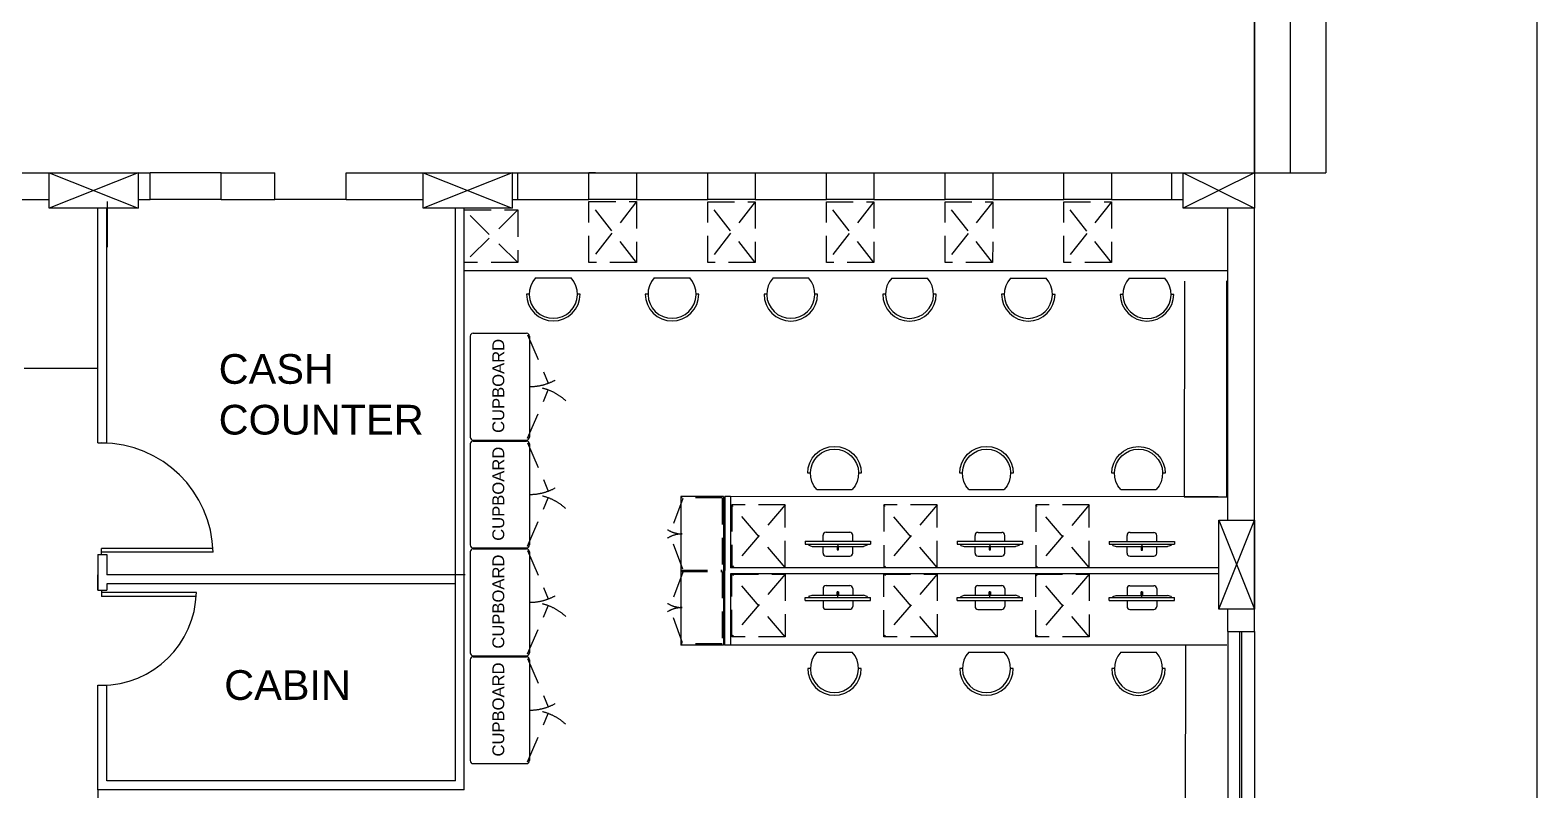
# Model space of a CAD drawing. Extents: x 681461 to 804584, y -183990 to -115925.
# Drawn here: x 690539 to 703228, y -131582 to -125186 of the extents above; entities that cross this region are included whole.
import ezdxf

# ---------------------------------------------------------------- set-up
doc = ezdxf.new("R2010")
doc.units = 0
doc.header["$LTSCALE"] = 900
doc.linetypes.add('HIDDEN', pattern=[0.375, 0.25, -0.125])
for name, color, linetype in [('1', 7, 'CONTINUOUS'), ('2', 7, 'CONTINUOUS'), ('COLUMN', 43, 'CONTINUOUS'), ('DOOR', 163, 'CONTINUOUS'), ('ELE', 50, 'CONTINUOUS'), ('TEXT', 2, 'CONTINUOUS'), ('WALL', 1, 'CONTINUOUS')]:
    doc.layers.add(name, color=color, linetype=linetype)
doc.styles.add('ARIAL', font='arial.ttf')
doc.styles.add('ROMANS', font='arial.ttf')

msp = doc.modelspace()

# ---------------------------------------------------------------- linework, layer by layer
at = {"layer": '1', "color": 252}
for p, q in [((691189.489, -126629.774), (691189.489, -127011.774)), ((691139.583, -129601.774), (691139.583, -129550.158)), ((692078.165, -129550.158), (691139.583, -129550.158)), ((691110.114, -129601.774), (691110.114, -129901.774)), ((692079.38, -129582.236), (691139.583, -129582.236)), ((691185.114, -129601.774), (691185.114, -129771.774)), ((691139.583, -129901.774), (691139.583, -129953.39)), ((691939.345, -129921.312), (691139.583, -129921.312)), ((691185.114, -129846.774), (691185.114, -129901.774)), ((691937.917, -129953.39), (691139.583, -129953.39))]:
    msp.add_line(p, q, dxfattribs=at)
at = {"layer": '1', "color": 4, "linetype": 'HIDDEN'}
for p, q in [((695645.639, -126630.084), (695245.541, -127141.778)), ((695645.443, -127141.945), (695245.73, -126629.916)), ((696645.541, -126630.466), (696245.443, -127142.161)), ((696645.345, -127142.328), (696245.632, -126630.299)), ((697645.443, -126630.849), (697245.345, -127142.543)), ((697645.247, -127142.711), (697245.534, -126630.682)), ((698645.345, -126631.232), (698245.247, -127142.926)), ((698645.149, -127143.093), (698245.436, -126631.065)), ((699645.247, -126631.615), (699245.149, -127143.309)), ((699645.051, -127143.476), (699245.338, -126631.447)), ((694645.737, -126700.084), (694195.541, -127141.778)), ((694645.541, -127141.945), (694195.705, -126699.916)), ((694729, -127752), (694902.784, -128158.431)), ((694729, -128622), (694902.784, -128215.569)), ((694729, -128660), (694902.784, -129066.431)), ((694729, -129530), (694902.784, -129123.569)), ((696898.372, -129182.73), (696448.175, -129712.563)), ((696898.176, -129709.581), (696448.372, -129182.563)), ((698178.372, -129183.206), (697728.175, -129713.039)), ((698178.176, -129710.057), (697728.372, -129183.039)), ((699458.372, -129183.682), (699008.175, -129713.515)), ((699458.176, -129710.533), (699008.372, -129183.515)), ((694729, -129568), (694902.784, -129974.431)), ((696898.155, -129765.879), (696447.959, -130292.563)), ((696897.959, -130292.73), (696448.156, -129762.563)), ((698178.155, -129766.355), (697727.959, -130293.039)), ((698177.959, -130293.206), (697728.156, -129763.039)), ((699458.155, -129766.831), (699007.959, -130293.515)), ((699457.959, -130293.682), (699008.156, -129763.515)), ((694729, -130438), (694902.784, -130031.569)), ((694729, -130476), (694902.784, -130882.431)), ((694729, -131346), (694902.784, -130939.569))]:
    msp.add_line(p, q, dxfattribs=at)
at = {"layer": '1', "linetype": 'CONTINUOUS'}
for p, q in [((694795.806, -127272.15), (695095.277, -127272.261)), ((695795.708, -127272.15), (696095.179, -127272.261)), ((696795.61, -127272.533), (697095.081, -127272.644)), ((697795.512, -127272.916), (698094.983, -127273.027)), ((698795.414, -127273.298), (699094.885, -127273.41)), ((699795.316, -127273.681), (700094.787, -127273.792)), ((694742.642, -127408.875), (694720.142, -127408.855)), ((694742.642, -127408.875), (694720.142, -127408.855)), ((695170.839, -127409.248), (695148.339, -127409.228)), ((695170.839, -127409.248), (695148.339, -127409.228)), ((695742.544, -127408.875), (695720.044, -127408.855)), ((695742.544, -127408.875), (695720.044, -127408.855)), ((696170.741, -127409.248), (696148.241, -127409.228)), ((696170.741, -127409.248), (696148.241, -127409.228)), ((696742.446, -127409.258), (696719.946, -127409.238)), ((696742.446, -127409.258), (696719.946, -127409.238)), ((697170.643, -127409.631), (697148.143, -127409.611)), ((697170.643, -127409.631), (697148.143, -127409.611)), ((697742.348, -127409.64), (697719.848, -127409.621)), ((697742.348, -127409.64), (697719.848, -127409.621)), ((698170.545, -127410.014), (698148.045, -127409.994)), ((698170.545, -127410.014), (698148.045, -127409.994)), ((698742.25, -127410.023), (698719.75, -127410.004)), ((698742.25, -127410.023), (698719.75, -127410.004)), ((699170.447, -127410.396), (699147.947, -127410.377)), ((699170.447, -127410.396), (699147.947, -127410.377)), ((699742.152, -127410.406), (699719.652, -127410.386)), ((699742.152, -127410.406), (699719.652, -127410.386)), ((700170.349, -127410.779), (700147.849, -127410.76)), ((700170.349, -127410.779), (700147.849, -127410.76)), ((697110.623, -128915.916), (697088.123, -128915.919)), ((697110.623, -128915.916), (697088.123, -128915.919)), ((697538.82, -128915.861), (697516.32, -128915.864)), ((697538.82, -128915.861), (697516.32, -128915.864)), ((698390.623, -128916.392), (698368.123, -128916.395)), ((698390.623, -128916.392), (698368.123, -128916.395)), ((698818.82, -128916.337), (698796.32, -128916.34)), ((698818.82, -128916.337), (698796.32, -128916.34)), ((699670.623, -128916.868), (699648.123, -128916.871)), ((699670.623, -128916.868), (699648.123, -128916.871)), ((700098.82, -128916.813), (700076.32, -128916.816)), ((700098.82, -128916.813), (700076.32, -128916.816)), ((697163.685, -129052.68), (697463.156, -129052.791)), ((698443.685, -129053.156), (698743.156, -129053.267)), ((699723.685, -129053.632), (700023.156, -129053.744)), ((697163.175, -130422.978), (697462.646, -130423.089)), ((698443.175, -130423.454), (698742.646, -130423.565)), ((699723.175, -130423.93), (700022.646, -130424.041)), ((697110.012, -130559.703), (697087.512, -130559.683)), ((697110.012, -130559.703), (697087.512, -130559.683)), ((697538.208, -130560.076), (697515.708, -130560.056)), ((697538.208, -130560.076), (697515.708, -130560.056)), ((698390.011, -130560.179), (698367.512, -130560.159)), ((698390.011, -130560.179), (698367.512, -130560.159)), ((698818.208, -130560.552), (698795.708, -130560.532)), ((698818.208, -130560.552), (698795.708, -130560.532)), ((699670.011, -130560.655), (699647.511, -130560.635)), ((699670.011, -130560.655), (699647.511, -130560.635)), ((700098.208, -130561.028), (700075.708, -130561.009)), ((700098.208, -130561.028), (700075.708, -130561.009))]:
    msp.add_line(p, q, dxfattribs=at)
at = {"layer": '1', "color": 4}
for p, q in [((694245, -127762), (694245, -128612)), ((694270, -127737), (694720, -127737)), ((694745, -127762), (694745, -128612)), ((694270, -128637), (694720, -128637)), ((694270, -128645), (694720, -128645)), ((694245, -128670), (694245, -129520)), ((694745, -128670), (694745, -129520)), ((694270, -129545), (694720, -129545)), ((694245, -129578), (694245, -130428)), ((694270, -129553), (694720, -129553)), ((694745, -129578), (694745, -130428)), ((694245, -130486), (694245, -131336)), ((694270, -130453), (694720, -130453)), ((694270, -130461), (694720, -130461)), ((694745, -130486), (694745, -131336)), ((694270, -131361), (694720, -131361))]:
    msp.add_line(p, q, dxfattribs=at)
at = {"layer": '1', "color": 4, "linetype": 'HIDDEN'}
for points in [[(695645.443, -127141.945), (695245.541, -127141.778), (695245.737, -126629.916), (695645.639, -126630.084)], [(696645.345, -127142.328), (696245.443, -127142.161), (696245.639, -126630.299), (696645.541, -126630.466)], [(697645.247, -127142.711), (697245.345, -127142.543), (697245.541, -126630.682), (697645.443, -126630.849)], [(698645.149, -127143.093), (698245.247, -127142.926), (698245.443, -126631.065), (698645.345, -126631.232)], [(699645.051, -127143.476), (699245.149, -127143.309), (699245.345, -126631.447), (699645.247, -126631.615)], [(694645.541, -127141.945), (694195.541, -127141.778), (694195.737, -126699.916), (694645.737, -126700.084)], [(696898.372, -129182.73), (696448.372, -129182.563), (696448.176, -129709.414), (696898.176, -129709.581)], [(698178.372, -129183.206), (697728.372, -129183.039), (697728.176, -129709.89), (698178.176, -129710.057)], [(699458.372, -129183.682), (699008.372, -129183.515), (699008.176, -129710.366), (699458.176, -129710.533)], [(696897.959, -130292.73), (696447.959, -130292.563), (696448.155, -129765.712), (696898.155, -129765.879)], [(698177.959, -130293.206), (697727.959, -130293.039), (697728.155, -129766.188), (698178.155, -129766.355)], [(699457.959, -130293.682), (699007.959, -130293.515), (699008.155, -129766.664), (699458.155, -129766.831)]]:
    msp.add_lwpolyline(points, close=True, dxfattribs=at)
at = {"layer": '1', "linetype": 'CONTINUOUS'}
for points in [[(694795.806, -127272.15), (694772.369, -127303.333), (694755.334, -127338.426), (694745.331, -127376.131), (694742.731, -127415.054), (694747.629, -127453.754), (694759.844, -127490.801), (694778.925, -127524.825), (694804.166, -127554.567), (694834.633, -127578.928), (694869.2, -127597.007), (694906.588, -127608.135), (694945.415, -127611.9), (694984.245, -127608.164), (695021.641, -127597.064), (695056.222, -127579.011), (695086.707, -127554.672), (695111.97, -127524.949), (695131.076, -127490.939), (695143.319, -127453.901), (695148.246, -127415.204), (695145.674, -127376.28), (695135.7, -127338.568), (695118.691, -127303.462), (695095.277, -127272.261)], [(695795.708, -127272.15), (695772.271, -127303.333), (695755.236, -127338.426), (695745.233, -127376.131), (695742.633, -127415.054), (695747.531, -127453.754), (695759.746, -127490.801), (695778.827, -127524.825), (695804.068, -127554.567), (695834.535, -127578.928), (695869.102, -127597.007), (695906.49, -127608.135), (695945.317, -127611.9), (695984.147, -127608.164), (696021.543, -127597.064), (696056.124, -127579.011), (696086.609, -127554.672), (696111.872, -127524.949), (696130.978, -127490.939), (696143.221, -127453.901), (696148.148, -127415.204), (696145.576, -127376.28), (696135.602, -127338.568), (696118.593, -127303.462), (696095.179, -127272.261)], [(696795.61, -127272.533), (696772.173, -127303.716), (696755.138, -127338.809), (696745.135, -127376.514), (696742.535, -127415.436), (696747.433, -127454.137), (696759.648, -127491.184), (696778.729, -127525.208), (696803.97, -127554.95), (696834.437, -127579.311), (696869.004, -127597.39), (696906.392, -127608.518), (696945.219, -127612.283), (696984.049, -127608.546), (697021.445, -127597.447), (697056.026, -127579.394), (697086.511, -127555.055), (697111.774, -127525.332), (697130.88, -127491.322), (697143.123, -127454.284), (697148.05, -127415.587), (697145.478, -127376.663), (697135.504, -127338.951), (697118.495, -127303.845), (697095.081, -127272.644)], [(697795.512, -127272.916), (697772.075, -127304.099), (697755.04, -127339.192), (697745.037, -127376.897), (697742.437, -127415.819), (697747.335, -127454.519), (697759.55, -127491.567), (697778.631, -127525.591), (697803.872, -127555.333), (697834.339, -127579.694), (697868.906, -127597.773), (697906.294, -127608.9), (697945.121, -127612.666), (697983.951, -127608.929), (698021.347, -127597.829), (698055.928, -127579.776), (698086.413, -127555.438), (698111.676, -127525.714), (698130.782, -127491.705), (698143.025, -127454.667), (698147.952, -127415.97), (698145.38, -127377.046), (698135.406, -127339.333), (698118.397, -127304.228), (698094.983, -127273.027)], [(698795.414, -127273.298), (698771.977, -127304.482), (698754.942, -127339.575), (698744.939, -127377.28), (698742.339, -127416.202), (698747.237, -127454.902), (698759.452, -127491.949), (698778.533, -127525.973), (698803.774, -127555.716), (698834.241, -127580.077), (698868.808, -127598.155), (698906.196, -127609.283), (698945.023, -127613.048), (698983.853, -127609.312), (699021.249, -127598.212), (699055.83, -127580.159), (699086.315, -127555.821), (699111.578, -127526.097), (699130.684, -127492.087), (699142.927, -127455.049), (699147.854, -127416.353), (699145.282, -127377.428), (699135.308, -127339.716), (699118.299, -127304.61), (699094.885, -127273.41)], [(699795.316, -127273.681), (699771.879, -127304.864), (699754.844, -127339.957), (699744.841, -127377.662), (699742.241, -127416.585), (699747.139, -127455.285), (699759.354, -127492.332), (699778.435, -127526.356), (699803.676, -127556.098), (699834.143, -127580.459), (699868.71, -127598.538), (699906.098, -127609.666), (699944.925, -127613.431), (699983.755, -127609.695), (700021.151, -127598.595), (700055.731, -127580.542), (700086.217, -127556.204), (700111.48, -127526.48), (700130.586, -127492.47), (700142.829, -127455.432), (700147.755, -127416.735), (700145.184, -127377.811), (700135.209, -127340.099), (700118.201, -127304.993), (700094.787, -127273.792)], [(694720.142, -127408.855), (694724.434, -127452.822), (694737.221, -127495.107), (694758.011, -127534.085), (694786.006, -127568.258), (694820.13, -127596.313), (694859.072, -127617.171), (694901.335, -127630.032), (694945.294, -127634.4), (694989.261, -127630.108), (695031.546, -127617.322), (695070.524, -127596.531), (695104.697, -127568.536), (695132.752, -127534.412), (695153.61, -127495.47), (695166.471, -127453.208), (695170.839, -127409.248)], [(694720.142, -127408.855), (694724.434, -127452.822), (694737.221, -127495.107), (694758.011, -127534.085), (694786.006, -127568.258), (694820.13, -127596.313), (694859.072, -127617.171), (694901.335, -127630.032), (694945.294, -127634.4), (694989.261, -127630.108), (695031.546, -127617.322), (695070.524, -127596.531), (695104.697, -127568.536), (695132.752, -127534.412), (695153.61, -127495.47), (695166.471, -127453.208), (695170.839, -127409.248)], [(695720.044, -127408.855), (695724.336, -127452.822), (695737.123, -127495.107), (695757.913, -127534.085), (695785.908, -127568.258), (695820.033, -127596.313), (695858.974, -127617.171), (695901.237, -127630.032), (695945.196, -127634.4), (695989.163, -127630.108), (696031.448, -127617.322), (696070.426, -127596.531), (696104.599, -127568.536), (696132.654, -127534.412), (696153.512, -127495.47), (696166.373, -127453.208), (696170.741, -127409.248)], [(695720.044, -127408.855), (695724.336, -127452.822), (695737.123, -127495.107), (695757.913, -127534.085), (695785.908, -127568.258), (695820.033, -127596.313), (695858.974, -127617.171), (695901.237, -127630.032), (695945.196, -127634.4), (695989.163, -127630.108), (696031.448, -127617.322), (696070.426, -127596.531), (696104.599, -127568.536), (696132.654, -127534.412), (696153.512, -127495.47), (696166.373, -127453.208), (696170.741, -127409.248)], [(696719.946, -127409.238), (696724.238, -127453.205), (696737.025, -127495.49), (696757.815, -127534.468), (696785.81, -127568.641), (696819.934, -127596.696), (696858.876, -127617.554), (696901.139, -127630.414), (696945.098, -127634.783), (696989.065, -127630.491), (697031.35, -127617.704), (697070.328, -127596.914), (697104.501, -127568.919), (697132.556, -127534.795), (697153.414, -127495.853), (697166.275, -127453.59), (697170.643, -127409.631)], [(696719.946, -127409.238), (696724.238, -127453.205), (696737.025, -127495.49), (696757.815, -127534.468), (696785.81, -127568.641), (696819.934, -127596.696), (696858.876, -127617.554), (696901.139, -127630.414), (696945.098, -127634.783), (696989.065, -127630.491), (697031.35, -127617.704), (697070.328, -127596.914), (697104.501, -127568.919), (697132.556, -127534.795), (697153.414, -127495.853), (697166.275, -127453.59), (697170.643, -127409.631)], [(697719.848, -127409.621), (697724.14, -127453.588), (697736.927, -127495.873), (697757.717, -127534.851), (697785.712, -127569.024), (697819.836, -127597.078), (697858.778, -127617.937), (697901.041, -127630.797), (697945, -127635.166), (697988.967, -127630.874), (698031.252, -127618.087), (698070.23, -127597.297), (698104.403, -127569.301), (698132.458, -127535.177), (698153.316, -127496.236), (698166.176, -127453.973), (698170.545, -127410.014)], [(697719.848, -127409.621), (697724.14, -127453.588), (697736.927, -127495.873), (697757.717, -127534.851), (697785.712, -127569.024), (697819.836, -127597.078), (697858.778, -127617.937), (697901.041, -127630.797), (697945, -127635.166), (697988.967, -127630.874), (698031.252, -127618.087), (698070.23, -127597.297), (698104.403, -127569.301), (698132.458, -127535.177), (698153.316, -127496.236), (698166.176, -127453.973), (698170.545, -127410.014)], [(698719.75, -127410.004), (698724.042, -127453.971), (698736.829, -127496.256), (698757.619, -127535.233), (698785.614, -127569.406), (698819.738, -127597.461), (698858.68, -127618.319), (698900.943, -127631.18), (698944.902, -127635.548), (698988.869, -127631.257), (699031.154, -127618.47), (699070.132, -127597.679), (699104.305, -127569.684), (699132.36, -127535.56), (699153.218, -127496.618), (699166.078, -127454.356), (699170.447, -127410.396)], [(698719.75, -127410.004), (698724.042, -127453.971), (698736.829, -127496.256), (698757.619, -127535.233), (698785.614, -127569.406), (698819.738, -127597.461), (698858.68, -127618.319), (698900.943, -127631.18), (698944.902, -127635.548), (698988.869, -127631.257), (699031.154, -127618.47), (699070.132, -127597.679), (699104.305, -127569.684), (699132.36, -127535.56), (699153.218, -127496.618), (699166.078, -127454.356), (699170.447, -127410.396)], [(699719.652, -127410.386), (699723.944, -127454.353), (699736.73, -127496.638), (699757.521, -127535.616), (699785.516, -127569.789), (699819.64, -127597.844), (699858.582, -127618.702), (699900.844, -127631.563), (699944.804, -127635.931), (699988.771, -127631.639), (700031.056, -127618.853), (700070.034, -127598.062), (700104.207, -127570.067), (700132.261, -127535.943), (700153.12, -127497.001), (700165.98, -127454.739), (700170.349, -127410.779)], [(699719.652, -127410.386), (699723.944, -127454.353), (699736.73, -127496.638), (699757.521, -127535.616), (699785.516, -127569.789), (699819.64, -127597.844), (699858.582, -127618.702), (699900.844, -127631.563), (699944.804, -127635.931), (699988.771, -127631.639), (700031.056, -127618.853), (700070.034, -127598.062), (700104.207, -127570.067), (700132.261, -127535.943), (700153.12, -127497.001), (700165.98, -127454.739), (700170.349, -127410.779)], [(697088.123, -128915.919), (697092.447, -128871.955), (697105.266, -128829.679), (697126.085, -128790.717), (697154.106, -128756.565), (697188.251, -128728.535), (697227.208, -128707.706), (697269.48, -128694.877), (697313.443, -128690.541), (697357.406, -128694.866), (697399.682, -128707.684), (697438.644, -128728.503), (697472.796, -128756.524), (697500.826, -128790.669), (697521.655, -128829.626), (697534.484, -128871.898), (697538.82, -128915.861)], [(697088.123, -128915.919), (697092.447, -128871.955), (697105.266, -128829.679), (697126.085, -128790.717), (697154.106, -128756.565), (697188.251, -128728.535), (697227.208, -128707.706), (697269.48, -128694.877), (697313.443, -128690.541), (697357.406, -128694.866), (697399.682, -128707.684), (697438.644, -128728.503), (697472.796, -128756.524), (697500.826, -128790.669), (697521.655, -128829.626), (697534.484, -128871.898), (697538.82, -128915.861)], [(697163.685, -129052.68), (697140.271, -129021.479), (697123.262, -128986.374), (697113.288, -128948.661), (697110.716, -128909.737), (697115.643, -128871.04), (697127.886, -128834.002), (697146.992, -128799.993), (697172.255, -128770.269), (697202.74, -128745.931), (697237.321, -128727.878), (697274.717, -128716.778), (697313.547, -128713.041), (697352.374, -128716.807), (697389.762, -128727.934), (697424.329, -128746.013), (697454.796, -128770.374), (697480.037, -128800.116), (697499.118, -128834.14), (697511.333, -128871.188), (697516.231, -128909.888), (697513.631, -128948.81), (697503.628, -128986.515), (697486.593, -129021.608), (697463.156, -129052.791)], [(698368.123, -128916.395), (698372.447, -128872.431), (698385.265, -128830.155), (698406.085, -128791.193), (698434.106, -128757.041), (698468.25, -128729.011), (698507.208, -128708.182), (698549.48, -128695.353), (698593.442, -128691.017), (698637.406, -128695.342), (698679.682, -128708.16), (698718.644, -128728.979), (698752.796, -128757), (698780.826, -128791.145), (698801.655, -128830.102), (698814.484, -128872.374), (698818.82, -128916.337)], [(698368.123, -128916.395), (698372.447, -128872.431), (698385.265, -128830.155), (698406.085, -128791.193), (698434.106, -128757.041), (698468.25, -128729.011), (698507.208, -128708.182), (698549.48, -128695.353), (698593.442, -128691.017), (698637.406, -128695.342), (698679.682, -128708.16), (698718.644, -128728.979), (698752.796, -128757), (698780.826, -128791.145), (698801.655, -128830.102), (698814.484, -128872.374), (698818.82, -128916.337)], [(698443.685, -129053.156), (698420.271, -129021.955), (698403.262, -128986.85), (698393.288, -128949.137), (698390.716, -128910.213), (698395.643, -128871.516), (698407.886, -128834.478), (698426.992, -128800.469), (698452.255, -128770.745), (698482.74, -128746.407), (698517.32, -128728.354), (698554.717, -128717.254), (698593.547, -128713.517), (698632.374, -128717.283), (698669.762, -128728.41), (698704.329, -128746.489), (698734.796, -128770.85), (698760.037, -128800.593), (698779.118, -128834.616), (698791.333, -128871.664), (698796.231, -128910.364), (698793.631, -128949.286), (698783.628, -128986.991), (698766.593, -129022.084), (698743.156, -129053.267)], [(699648.123, -128916.871), (699652.447, -128872.907), (699665.265, -128830.631), (699686.085, -128791.669), (699714.105, -128757.517), (699748.25, -128729.488), (699787.207, -128708.658), (699829.48, -128695.829), (699873.442, -128691.493), (699917.406, -128695.818), (699959.682, -128708.636), (699998.644, -128729.456), (700032.796, -128757.476), (700060.826, -128791.621), (700081.655, -128830.578), (700094.484, -128872.85), (700098.82, -128916.813)], [(699648.123, -128916.871), (699652.447, -128872.907), (699665.265, -128830.631), (699686.085, -128791.669), (699714.105, -128757.517), (699748.25, -128729.488), (699787.207, -128708.658), (699829.48, -128695.829), (699873.442, -128691.493), (699917.406, -128695.818), (699959.682, -128708.636), (699998.644, -128729.456), (700032.796, -128757.476), (700060.826, -128791.621), (700081.655, -128830.578), (700094.484, -128872.85), (700098.82, -128916.813)], [(699723.685, -129053.632), (699700.271, -129022.431), (699683.262, -128987.326), (699673.287, -128949.613), (699670.716, -128910.689), (699675.643, -128871.993), (699687.886, -128834.954), (699706.992, -128800.945), (699732.255, -128771.221), (699762.74, -128746.883), (699797.32, -128728.83), (699834.717, -128717.73), (699873.547, -128713.993), (699912.374, -128717.759), (699949.762, -128728.886), (699984.329, -128746.965), (700014.796, -128771.326), (700040.037, -128801.069), (700059.117, -128835.092), (700071.333, -128872.14), (700076.231, -128910.84), (700073.63, -128949.762), (700063.628, -128987.467), (700046.593, -129022.56), (700023.156, -129053.744)], [(697163.175, -130422.978), (697139.738, -130454.161), (697122.703, -130489.254), (697112.701, -130526.959), (697110.1, -130565.881), (697114.998, -130604.582), (697127.214, -130641.629), (697146.294, -130675.653), (697171.535, -130705.395), (697202.002, -130729.756), (697236.569, -130747.835), (697273.958, -130758.963), (697312.784, -130762.728), (697351.614, -130758.992), (697389.011, -130747.892), (697423.591, -130729.839), (697454.076, -130705.5), (697479.339, -130675.777), (697498.445, -130641.767), (697510.688, -130604.729), (697515.615, -130566.032), (697513.044, -130527.108), (697503.069, -130489.396), (697486.06, -130454.29), (697462.646, -130423.089)], [(698443.175, -130423.454), (698419.738, -130454.637), (698402.703, -130489.73), (698392.701, -130527.435), (698390.1, -130566.358), (698394.998, -130605.058), (698407.214, -130642.105), (698426.294, -130676.129), (698451.535, -130705.871), (698482.002, -130730.232), (698516.569, -130748.311), (698553.957, -130759.439), (698592.784, -130763.204), (698631.614, -130759.468), (698669.011, -130748.368), (698703.591, -130730.315), (698734.076, -130705.976), (698759.339, -130676.253), (698778.445, -130642.243), (698790.688, -130605.205), (698795.615, -130566.508), (698793.044, -130527.584), (698783.069, -130489.872), (698766.06, -130454.766), (698742.646, -130423.565)], [(699723.175, -130423.93), (699699.738, -130455.113), (699682.703, -130490.206), (699672.7, -130527.911), (699670.1, -130566.834), (699674.998, -130605.534), (699687.213, -130642.581), (699706.294, -130676.605), (699731.535, -130706.347), (699762.002, -130730.708), (699796.569, -130748.787), (699833.957, -130759.915), (699872.784, -130763.68), (699911.614, -130759.944), (699949.011, -130748.844), (699983.591, -130730.791), (700014.076, -130706.453), (700039.339, -130676.729), (700058.445, -130642.719), (700070.688, -130605.681), (700075.615, -130566.984), (700073.043, -130528.06), (700063.069, -130490.348), (700046.06, -130455.242), (700022.646, -130424.041)], [(697087.512, -130559.683), (697091.803, -130603.65), (697104.59, -130645.935), (697125.381, -130684.913), (697153.376, -130719.086), (697187.5, -130747.141), (697226.441, -130767.999), (697268.704, -130780.86), (697312.664, -130785.228), (697356.631, -130780.936), (697398.916, -130768.149), (697437.893, -130747.359), (697472.066, -130719.364), (697500.121, -130685.24), (697520.979, -130646.298), (697533.84, -130604.036), (697538.208, -130560.076)], [(697087.512, -130559.683), (697091.803, -130603.65), (697104.59, -130645.935), (697125.381, -130684.913), (697153.376, -130719.086), (697187.5, -130747.141), (697226.441, -130767.999), (697268.704, -130780.86), (697312.664, -130785.228), (697356.631, -130780.936), (697398.916, -130768.149), (697437.893, -130747.359), (697472.066, -130719.364), (697500.121, -130685.24), (697520.979, -130646.298), (697533.84, -130604.036), (697538.208, -130560.076)], [(698367.512, -130560.159), (698371.803, -130604.126), (698384.59, -130646.411), (698405.38, -130685.389), (698433.376, -130719.562), (698467.5, -130747.617), (698506.441, -130768.475), (698548.704, -130781.336), (698592.663, -130785.704), (698636.63, -130781.412), (698678.915, -130768.626), (698717.893, -130747.835), (698752.066, -130719.84), (698780.121, -130685.716), (698800.979, -130646.774), (698813.84, -130604.512), (698818.208, -130560.552)], [(698367.512, -130560.159), (698371.803, -130604.126), (698384.59, -130646.411), (698405.38, -130685.389), (698433.376, -130719.562), (698467.5, -130747.617), (698506.441, -130768.475), (698548.704, -130781.336), (698592.663, -130785.704), (698636.63, -130781.412), (698678.915, -130768.626), (698717.893, -130747.835), (698752.066, -130719.84), (698780.121, -130685.716), (698800.979, -130646.774), (698813.84, -130604.512), (698818.208, -130560.552)], [(699647.511, -130560.635), (699651.803, -130604.602), (699664.59, -130646.887), (699685.38, -130685.865), (699713.376, -130720.038), (699747.5, -130748.093), (699786.441, -130768.951), (699828.704, -130781.812), (699872.663, -130786.18), (699916.63, -130781.888), (699958.915, -130769.102), (699997.893, -130748.311), (700032.066, -130720.316), (700060.121, -130686.192), (700080.979, -130647.25), (700093.84, -130604.988), (700098.208, -130561.028)], [(699647.511, -130560.635), (699651.803, -130604.602), (699664.59, -130646.887), (699685.38, -130685.865), (699713.376, -130720.038), (699747.5, -130748.093), (699786.441, -130768.951), (699828.704, -130781.812), (699872.663, -130786.18), (699916.63, -130781.888), (699958.915, -130769.102), (699997.893, -130748.311), (700032.066, -130720.316), (700060.121, -130686.192), (700080.979, -130647.25), (700093.84, -130604.988), (700098.208, -130561.028)]]:
    msp.add_lwpolyline(points, dxfattribs=at)
at = {"layer": '1', "color": 4}
for centre, start, end in [((694270, -127762), 90, 180), ((694720, -127762), 0, 90), ((694270, -128612), 180, 270), ((694270, -128670), 90, 180), ((694720, -128612), 270, 0), ((694720, -128670), 0, 90), ((694270, -129520), 180, 270), ((694720, -129520), 270, 0), ((694270, -129578), 90, 180), ((694720, -129578), 0, 90), ((694270, -130428), 180, 270), ((694720, -130428), 270, 0), ((694270, -130486), 90, 180), ((694720, -130486), 0, 90), ((694270, -131336), 180, 270), ((694720, -131336), 270, 0)]:
    msp.add_arc(centre, 25, start, end, dxfattribs=at)
at = {"layer": '1', "color": 4, "linetype": 'HIDDEN'}
for centre, start, end in [((694745, -127737), 270, 312.5861974), ((694745, -128637), 47.4138026, 90), ((694745, -128645), 270, 312.5861974), ((694745, -129545), 47.4138026, 90), ((694745, -129553), 270, 312.5861974), ((694745, -130453), 47.4138026, 90), ((694745, -130461), 270, 312.5861974), ((694745, -131361), 47.4138026, 90)]:
    msp.add_arc(centre, 450, start, end, dxfattribs=at)
at = {"layer": '1', "color": 252}
for centre, radius, start, end in [((691139.583, -129601.774), 940, 1.1909706, 90), ((691139.583, -129901.774), 800, 270, 358.6005712)]:
    msp.add_arc(centre, radius, start, end, dxfattribs=at)
at = {"layer": '2', "color": 4, "linetype": 'CONTINUOUS'}
for p, q in [((697241.776, -129413.709), (697441.776, -129413.783)), ((698521.776, -129414.185), (698721.776, -129414.26)), ((699801.775, -129414.661), (700001.775, -129414.736)), ((697066.748, -129488.86), (697066.738, -129513.644)), ((697066.738, -129513.644), (697616.738, -129513.849)), ((697066.748, -129488.86), (697616.748, -129489.065)), ((697095.894, -129522.954), (697095.898, -129513.655)), ((697095.894, -129522.954), (697125.05, -129532.264)), ((697125.05, -129532.264), (697558.413, -129532.426)), ((697216.711, -129588.7), (697216.732, -129532.299)), ((697216.748, -129488.916), (697216.766, -129438.7)), ((697341.738, -129513.746), (697341.719, -129566.867)), ((697466.711, -129588.793), (697466.732, -129532.391)), ((697466.748, -129489.009), (697466.766, -129438.793)), ((697587.576, -129523.137), (697558.413, -129532.426)), ((697587.576, -129523.137), (697587.579, -129513.838)), ((697616.748, -129489.065), (697616.738, -129513.849)), ((698346.748, -129489.336), (698346.738, -129514.12)), ((698346.738, -129514.12), (698896.738, -129514.325)), ((698346.748, -129489.336), (698896.748, -129489.541)), ((698375.894, -129523.43), (698375.898, -129514.131)), ((698375.894, -129523.43), (698405.05, -129532.74)), ((698405.05, -129532.74), (698838.413, -129532.902)), ((698496.71, -129589.176), (698496.731, -129532.775)), ((698496.748, -129489.392), (698496.766, -129439.176)), ((698621.738, -129514.222), (698621.719, -129567.343)), ((698746.71, -129589.269), (698746.731, -129532.868)), ((698746.748, -129489.485), (698746.766, -129439.269)), ((698867.576, -129523.613), (698838.413, -129532.902)), ((698867.576, -129523.613), (698867.579, -129514.314)), ((698896.748, -129489.541), (698896.738, -129514.325)), ((699626.748, -129489.812), (699626.738, -129514.596)), ((699626.738, -129514.596), (700176.738, -129514.801)), ((699626.748, -129489.812), (700176.747, -129490.017)), ((699655.894, -129523.906), (699655.897, -129514.607)), ((699655.894, -129523.906), (699685.05, -129533.217)), ((699685.05, -129533.217), (700118.413, -129533.378)), ((699776.71, -129589.652), (699776.731, -129533.251)), ((699776.747, -129489.868), (699776.766, -129439.652)), ((699901.738, -129514.698), (699901.719, -129567.819)), ((700026.71, -129589.745), (700026.731, -129533.344)), ((700026.747, -129489.961), (700026.766, -129439.745)), ((700147.576, -129524.089), (700118.413, -129533.378)), ((700147.576, -129524.089), (700147.579, -129514.79)), ((700176.747, -129490.017), (700176.738, -129514.801)), ((697241.701, -129613.709), (697441.701, -129613.783)), ((698521.701, -129614.185), (698721.701, -129614.26)), ((699801.701, -129614.661), (700001.701, -129614.736)), ((697216.6, -129886.998), (697216.579, -129943.399)), ((697241.609, -129862.007), (697441.609, -129862.081)), ((697341.572, -129962.044), (697341.591, -129908.924)), ((697466.6, -129887.091), (697466.579, -129943.492)), ((698496.6, -129887.474), (698496.579, -129943.875)), ((698521.609, -129862.483), (698721.609, -129862.558)), ((698621.572, -129962.52), (698621.591, -129909.4)), ((698746.6, -129887.567), (698746.579, -129943.968)), ((699776.599, -129887.95), (699776.578, -129944.351)), ((699801.609, -129862.959), (700001.609, -129863.034)), ((699901.572, -129962.996), (699901.591, -129909.876)), ((700026.599, -129888.043), (700026.578, -129944.444)), ((697066.563, -129986.726), (697066.572, -129961.942)), ((697066.563, -129986.726), (697616.562, -129986.93)), ((697066.572, -129961.942), (697616.572, -129962.147)), ((697095.734, -129952.653), (697095.731, -129961.953)), ((697095.734, -129952.653), (697124.897, -129943.365)), ((697124.897, -129943.365), (697558.26, -129943.526)), ((697216.563, -129986.781), (697216.544, -130036.998)), ((697466.562, -129986.874), (697466.544, -130037.091)), ((697587.416, -129952.836), (697558.26, -129943.526)), ((697587.416, -129952.836), (697587.413, -129962.136)), ((697616.562, -129986.93), (697616.572, -129962.147)), ((698346.562, -129987.202), (698346.572, -129962.418)), ((698346.562, -129987.202), (698896.562, -129987.406)), ((698346.572, -129962.418), (698896.572, -129962.623)), ((698375.734, -129953.13), (698375.731, -129962.429)), ((698375.734, -129953.13), (698404.897, -129943.841)), ((698404.897, -129943.841), (698838.26, -129944.002)), ((698496.562, -129987.258), (698496.544, -130037.474)), ((698746.562, -129987.35), (698746.544, -130037.567)), ((698867.416, -129953.312), (698838.26, -129944.002)), ((698867.416, -129953.312), (698867.412, -129962.612)), ((698896.562, -129987.406), (698896.572, -129962.623)), ((699626.562, -129987.678), (699626.572, -129962.894)), ((699626.562, -129987.678), (700176.562, -129987.882)), ((699626.572, -129962.894), (700176.572, -129963.099)), ((699655.734, -129953.606), (699655.731, -129962.905)), ((699655.734, -129953.606), (699684.897, -129944.317)), ((699684.897, -129944.317), (700118.26, -129944.478)), ((699776.562, -129987.734), (699776.544, -130037.95)), ((700026.562, -129987.827), (700026.544, -130038.043)), ((700147.416, -129953.788), (700118.26, -129944.478)), ((700147.416, -129953.788), (700147.412, -129963.088)), ((700176.562, -129987.882), (700176.572, -129963.099)), ((697241.535, -130062.007), (697441.535, -130062.081)), ((698521.534, -130062.483), (698721.534, -130062.558)), ((699801.534, -130062.959), (700001.534, -130063.034))]:
    msp.add_line(p, q, dxfattribs=at)
for points in [[(697336.661, -129562.018), (697346.677, -129562.021), (697346.688, -129532.347), (697336.672, -129532.343)], [(698616.661, -129562.494), (698626.677, -129562.497), (698626.688, -129532.823), (698616.672, -129532.819)], [(699896.661, -129562.97), (699906.676, -129562.974), (699906.687, -129533.299), (699896.672, -129533.295)], [(697336.53, -129913.769), (697346.546, -129913.773), (697346.535, -129943.447), (697336.519, -129943.444)], [(698616.53, -129914.245), (698626.546, -129914.249), (698626.535, -129943.923), (698616.519, -129943.92)], [(699896.53, -129914.721), (699906.546, -129914.725), (699906.535, -129944.4), (699896.519, -129944.396)]]:
    msp.add_lwpolyline(points, close=True, dxfattribs=at)
for centre, start, end in [((697241.766, -129438.709), 89.9786909, 179.9786909), ((697441.766, -129438.783), 359.9786909, 89.9786909), ((698521.766, -129439.185), 89.9786909, 179.9786909), ((698721.766, -129439.26), 359.9786909, 89.9786909), ((699801.766, -129439.661), 89.9786909, 179.9786909), ((700001.766, -129439.736), 359.9786909, 89.9786909), ((697241.711, -129588.709), 179.9786909, 269.9786909), ((697441.711, -129588.783), 269.9786909, 359.9786909), ((698521.71, -129589.185), 179.9786909, 269.9786909), ((698721.71, -129589.26), 269.9786909, 359.9786909), ((699801.71, -129589.661), 179.9786909, 269.9786909), ((700001.71, -129589.736), 269.9786909, 359.9786909), ((697241.6, -129887.007), 89.9786908, 179.9786909), ((697441.6, -129887.081), 359.9786909, 89.9786908), ((698521.6, -129887.483), 89.9786908, 179.9786909), ((698721.6, -129887.558), 359.9786909, 89.9786908), ((699801.599, -129887.959), 89.9786908, 179.9786909), ((700001.599, -129888.034), 359.9786909, 89.9786908), ((697241.544, -130037.007), 179.9786909, 269.9786908), ((697441.544, -130037.081), 269.9786908, 359.9786909), ((698521.544, -130037.483), 179.9786909, 269.9786908), ((698721.544, -130037.558), 269.9786908, 359.9786909), ((699801.544, -130037.959), 179.9786909, 269.9786908), ((700001.544, -130038.034), 269.9786908, 359.9786909)]:
    msp.add_arc(centre, 25, start, end, dxfattribs=at)
at = {"layer": 'COLUMN'}
for p, q in [((690700.114, -126686.149), (690700.114, -126386.149)), ((690700.114, -126386.149), (691450.114, -126386.149)), ((691450.114, -126386.149), (690700.114, -126686.149)), ((690700.114, -126386.149), (691450.114, -126686.149)), ((691450.114, -126386.149), (691450.114, -126686.149)), ((693850.114, -126386.149), (694600.114, -126686.149)), ((694600.114, -126386.149), (693850.114, -126686.149)), ((693850.114, -126386.149), (694600.114, -126386.149)), ((693850.114, -126686.149), (693850.114, -126386.149)), ((694600.114, -126386.149), (694600.114, -126686.149)), ((700250.114, -126611.149), (700250.114, -126386.149)), ((700250.114, -126686.149), (700250.114, -126386.149)), ((700250.114, -126386.149), (700850.114, -126386.149)), ((700850.114, -126386.149), (700250.114, -126686.149)), ((700250.114, -126386.149), (700850.114, -126686.149)), ((700850.114, -126386.149), (700850.114, -126686.149)), ((691450.114, -126686.149), (690700.114, -126686.149)), ((694600.114, -126686.149), (693850.114, -126686.149)), ((700850.114, -126686.149), (700250.114, -126686.149)), ((700550.114, -129311.149), (700850.114, -129311.149)), ((700550.114, -130061.149), (700550.114, -129311.149)), ((700550.114, -129311.149), (700850.114, -130061.149)), ((700550.114, -130061.149), (700850.114, -129311.149)), ((700850.114, -129311.149), (700850.114, -130061.149)), ((700850.114, -130061.149), (700550.114, -130061.149))]:
    msp.add_line(p, q, dxfattribs=at)
at = {"layer": 'DOOR', "color": 7}
for p, q in [((690440.256, -126386.149), (690700.114, -126386.149)), ((691450.114, -126386.149), (691549.489, -126386.149)), ((691549.489, -126611.774), (691549.489, -126386.149)), ((692149.489, -126386.774), (692599.489, -126386.774)), ((692149.489, -126611.774), (692149.489, -126386.774)), ((692599.489, -126611.774), (692599.489, -126386.774)), ((693199.489, -126611.774), (693199.489, -126386.149)), ((694600.114, -126386.149), (694645.737, -126386.149)), ((694645.737, -126612.005), (694645.737, -126386.149)), ((700154.052, -126611.774), (700154.052, -126386.149)), ((700154.052, -126386.149), (700850.114, -126386.149)), ((690440.256, -126611.774), (690700.114, -126611.774)), ((691450.114, -126611.774), (691549.489, -126611.774)), ((692149.489, -126611.774), (692599.489, -126611.774)), ((694600.114, -126612.005), (694645.737, -126612.005)), ((700154.052, -126611.774), (700250.114, -126611.774)), ((700624.489, -129311.149), (700624.489, -126686.149)), ((700849.489, -130249.274), (700849.489, -126686.149)), ((700624.489, -130249.274), (700624.489, -130061.149)), ((700624.489, -130249.274), (700849.489, -130249.274))]:
    msp.add_line(p, q, dxfattribs=at)
at = {"layer": 'DOOR', "color": 30, "linetype": 'BYBLOCK'}
for p, q in [((700624.489, -127211.774), (694195.541, -127211.774)), ((690490.256, -128031.774), (691110.256, -128031.774)), ((696388.398, -129112.541), (696387.933, -130362.541)), ((696438.398, -129112.559), (696388.398, -129112.541)), ((696438.398, -129112.559), (696438.175, -129712.559)), ((700543.398, -129114.086), (696438.398, -129112.559)), ((696438.156, -129762.559), (696437.933, -130362.559)), ((700543.156, -129764.086), (696438.156, -129762.559)), ((700543.175, -129714.086), (696438.175, -129712.559)), ((696437.933, -130362.559), (696387.933, -130362.541)), ((700617.933, -130364.114), (696437.933, -130362.559)), ((700267.933, -130363.984), (700267.226, -132263.984))]:
    msp.add_line(p, q, dxfattribs=at)
at = {"layer": 'DOOR', "color": 17, "linetype": 'HIDDEN'}
for p, q in [((696034.881, -129129.585), (695932.505, -129405.415)), ((696368.394, -129122.533), (696018.394, -129122.403)), ((696368.394, -129122.533), (696368.168, -129732.533)), ((696034.66, -129725.234), (695932.489, -129449.327)), ((696034.651, -129749.584), (695932.275, -130025.415)), ((696018.164, -129742.403), (696368.164, -129742.533)), ((696018.168, -129732.403), (696368.168, -129732.533)), ((696368.164, -129742.533), (696367.937, -130352.533)), ((696034.429, -130345.234), (695932.258, -130069.327)), ((696367.937, -130352.533), (696017.937, -130352.403))]:
    msp.add_line(p, q, dxfattribs=at)
at = {"layer": 'DOOR', "color": 17, "linetype": 'BYBLOCK'}
for p, q in [((696018.398, -129112.403), (696017.933, -130362.403)), ((696378.398, -129112.537), (696018.398, -129112.403)), ((696378.398, -129112.537), (696377.933, -130362.537)), ((696377.933, -130362.537), (696017.933, -130362.403)), ((691110.256, -131581.774), (691110.256, -132831.774)), ((691470.256, -131581.774), (691110.256, -131581.774))]:
    msp.add_line(p, q, dxfattribs=at)
at = {"layer": 'DOOR', "color": 222, "linetype": 'BYBLOCK'}
msp.add_lwpolyline([(681460.991, -120785.896), (703227.991, -120785.896), (703227.991, -183989.95), (681460.991, -183989.95)], close=True, dxfattribs=at)
at = {"layer": 'DOOR', "color": 7}
for points in [[(695245.737, -126386.149), (695645.639, -126386.149), (695645.639, -126612.005), (695245.737, -126612.005)], [(696245.639, -126386.524), (696645.541, -126386.524), (696645.541, -126612.379), (696245.639, -126612.379)], [(697245.541, -126386.898), (697645.443, -126386.898), (697645.443, -126612.754), (697245.541, -126612.754)], [(698245.443, -126387.273), (698645.345, -126387.273), (698645.345, -126613.128), (698245.443, -126613.128)], [(699245.345, -126386.898), (699645.247, -126386.898), (699645.247, -126612.754), (699245.345, -126612.754)]]:
    msp.add_lwpolyline(points, close=True, dxfattribs=at)
at = {"layer": 'DOOR', "color": 30, "linetype": 'BYBLOCK'}
msp.add_lwpolyline([(700259.562, -127299.606), (700258.887, -129113.831), (700615.887, -129113.964), (700616.563, -127296.784)], dxfattribs=at)
at = {"layer": 'DOOR', "color": 17, "linetype": 'HIDDEN'}
for centre, start, end in [((696031.083, -129195.485), 237.7880161, 269.9786909), ((696030.91, -129659.331), 89.9786909, 122.1693657), ((696030.68, -130279.331), 89.9786909, 122.1693657), ((696030.852, -129815.485), 237.7880161, 269.9786909)]:
    msp.add_arc(centre, 231.923, start, end, dxfattribs=at)
at = {"layer": 'ELE', "color": 5}
for p, q in [((691110.114, -128661.774), (691110.114, -126686.149)), ((691185.114, -128661.774), (691185.114, -126686.149)), ((694120.796, -131506.774), (694120.796, -126686.149)), ((694195.541, -131581.774), (694195.541, -126686.149)), ((691110.114, -129901.774), (691110.114, -129771.774)), ((694201.701, -129771.774), (691185.114, -129771.774)), ((694120.796, -129846.774), (691185.114, -129846.774)), ((691110.114, -131581.774), (691110.114, -130701.774)), ((691185.114, -131506.774), (691185.114, -130701.774)), ((694120.796, -131506.774), (691185.114, -131506.774)), ((694195.541, -131581.774), (691110.114, -131581.774))]:
    msp.add_line(p, q, dxfattribs=at)
at = {"layer": 'WALL', "color": 8, "linetype": 'BYBLOCK'}
for p, q in [((701149.936, -121585.524), (701151.364, -126387.31)), ((701449.936, -121585.524), (701451.364, -126387.221)), ((700850.114, -126386.149), (700850.114, -121885.524)), ((692149.489, -126386.149), (691549.489, -126386.149)), ((693199.489, -126386.149), (693850.114, -126386.149)), ((694645.737, -126386.149), (695245.737, -126386.149)), ((695299.489, -126386.149), (695245.737, -126386.149)), ((695645.639, -126386.149), (696245.639, -126386.149)), ((696645.541, -126386.524), (697245.541, -126386.524)), ((697645.443, -126386.898), (698245.443, -126386.898)), ((698645.345, -126386.524), (699245.345, -126386.524)), ((699645.247, -126386.524), (700245.247, -126386.524)), ((692149.489, -126611.774), (691549.489, -126611.774)), ((693199.489, -126611.774), (692599.489, -126611.774)), ((693199.489, -126611.774), (693850.114, -126611.774)), ((694645.737, -126612.005), (695245.737, -126612.005)), ((695645.639, -126612.005), (696245.639, -126612.005)), ((696645.541, -126612.379), (697245.541, -126612.379)), ((697645.443, -126612.754), (698245.443, -126612.754)), ((698645.345, -126612.379), (699245.345, -126612.379)), ((699645.247, -126612.379), (700245.247, -126612.379)), ((700624.489, -130249.274), (700624.489, -132426.444)), ((700727.849, -132426.444), (700727.849, -130249.274)), ((700744.39, -132426.444), (700744.39, -130249.274)), ((700849.489, -130249.274), (700849.489, -132426.444))]:
    msp.add_line(p, q, dxfattribs=at)
at = {"layer": 'WALL'}
for p, q in [((700850.739, -126386.149), (701450.114, -126386.149)), ((691110.114, -128661.774), (691185.114, -128661.774)), ((700849.489, -129574.274), (700849.489, -129311.149)), ((691110.114, -129601.774), (691185.114, -129601.774)), ((691110.114, -129901.774), (691185.114, -129901.774)), ((691110.114, -130701.774), (691185.114, -130701.774))]:
    msp.add_line(p, q, dxfattribs=at)
at = {"layer": 'WALL', "color": 8, "linetype": 'BYBLOCK'}
msp.add_lwpolyline([(700850.114, -121885.524), (700850.114, -126386.149)], dxfattribs=at)

# ---------------------------------------------------------------- texts
at = {"layer": 'TEXT', "color": 1, "style": 'ARIAL'}
for p in [(694532, -128577), (694532, -129485), (694532, -130393), (694532, -131301)]:
    msp.add_text('CUPBOARD', height=100, rotation=90, dxfattribs=at).set_placement(p)
at = {"layer": 'TEXT', "color": 0, "style": 'ROMANS'}
for s, p in [('CASH', (692127.069, -128163.494)), ('COUNTER', (692127.069, -128590.494)), ('CABIN', (692173.715, -130824.377))]:
    msp.add_text(s, height=250, dxfattribs=at).set_placement(p)

doc.saveas('drawing.dxf')
